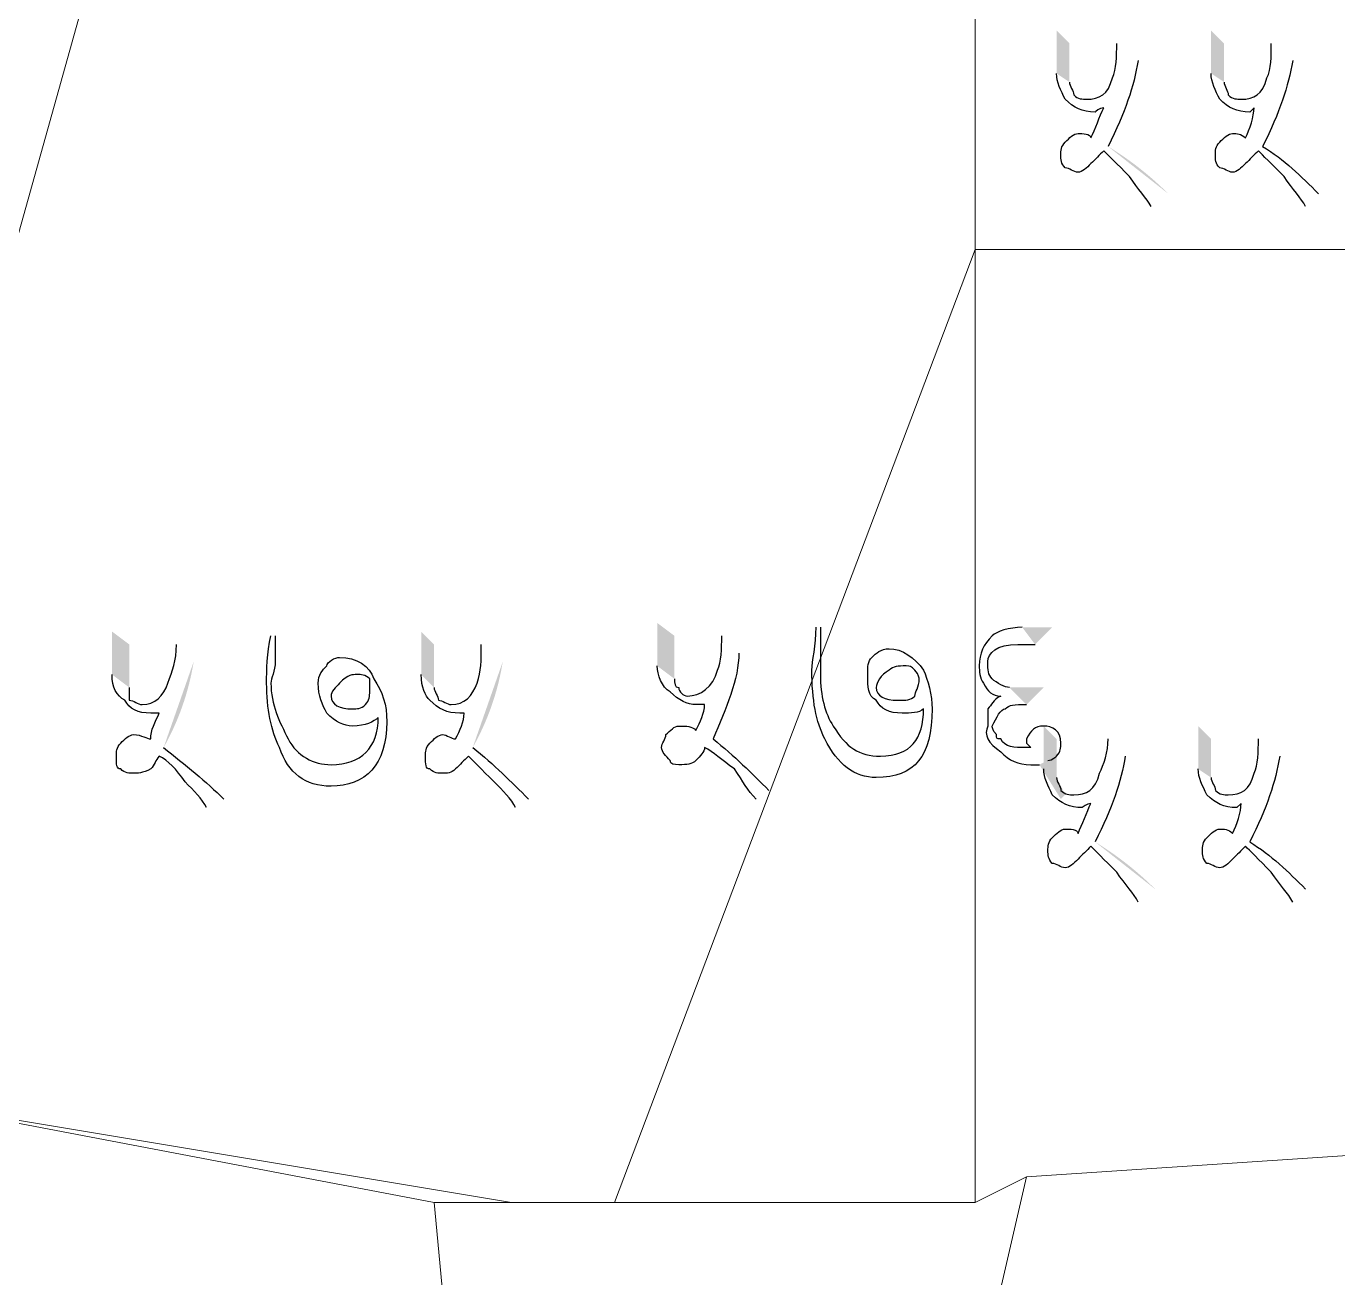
# Model space of a CAD drawing. Header units: metres. Extents: x 345912 to 349030, y 3061206 to 3061792.
# Drawn here: x 346939.64 to 346955.16, y 3061410.15 to 3061424.95 of the extents above; entities that cross this region are included whole.
import ezdxf

# ---------------------------------------------------------------- set-up
doc = ezdxf.new("R2010")
doc.units = ezdxf.units.M
doc.header["$MEASUREMENT"] = 0
doc.layers.add('PDF4_Geometry', color=7, linetype='Continuous')
doc.layers.add('PDF4_Solid Fills', color=7, linetype='Continuous')

msp = doc.modelspace()

# ---------------------------------------------------------------- hatches: boundary and pattern name
at = {"layer": 'PDF4_Solid Fills', "transparency": 33554559}
h = msp.add_hatch(color=256, dxfattribs=at)
h.paths.add_polyline_path([(346952.54669, 3061424.75004), (346952.80069, 3061424.54684)], flags=0)
h.paths.add_polyline_path([(346953.15629, 3061422.97204, 0.05915123), (346952.44509, 3061423.53084)], flags=0)
h.paths.add_polyline_path([(346953.15629, 3061422.97204), (346952.95309, 3061422.81964)], flags=0)
h.paths.add_polyline_path([(346951.83549, 3061424.39444), (346951.83549, 3061424.90244), (346951.98789, 3061424.75004), (346951.98789, 3061424.29284)], flags=0)
h.paths.add_polyline_path([(346954.37549, 3061424.75004), (346954.62949, 3061424.54684)], flags=0)
h.paths.add_polyline_path([(346954.93429, 3061422.97204), (346954.78189, 3061422.81964)], flags=0)
h.paths.add_polyline_path([(346953.66429, 3061424.39444), (346953.66429, 3061424.90244), (346953.81669, 3061424.75004), (346953.81669, 3061424.29284)], flags=0)
h.paths.add_polyline_path([(346956.25509, 3061424.64844), (346956.45829, 3061424.85164), (346956.10269, 3061424.85164)], flags=0)
h.paths.add_polyline_path([(346956.30589, 3061423.27684), (346956.55989, 3061422.81964), (346956.61069, 3061422.87044), (346956.40749, 3061423.27684)], flags=0)
h.paths.add_polyline_path([(346956.20429, 3061423.93724), (346956.40749, 3061424.19124), (346955.95029, 3061424.19124)], flags=0)
h = msp.add_hatch(color=256, dxfattribs=at)
h.paths.add_polyline_path([(346941.42147, 3061417.63803), (346941.62467, 3061417.43483)], flags=0)
h.paths.add_polyline_path([(346941.26907, 3061416.41883, 0.08894398), (346941.62467, 3061417.43483)], flags=0)
h.paths.add_polyline_path([(346941.98027, 3061415.80923), (346941.77707, 3061415.70763)], flags=0)
h.paths.add_polyline_path([(346940.65947, 3061417.28243), (346940.65947, 3061417.79043), (346940.86267, 3061417.63803), (346940.86267, 3061417.13003)], flags=0)
h.paths.add_polyline_path([(346942.53907, 3061417.73963), (346942.58987, 3061417.73963)], flags=0)
h.paths.add_polyline_path([(346943.80907, 3061416.77443), (346943.80907, 3061416.77443)], flags=0)
h.paths.add_polyline_path([(346945.02827, 3061417.63803), (346945.28227, 3061417.43483)], flags=0)
h.paths.add_polyline_path([(346944.92667, 3061416.41883, 0.08894398), (346945.28227, 3061417.43483)], flags=0)
h.paths.add_polyline_path([(346945.58707, 3061415.80923), (346945.43467, 3061415.70763)], flags=0)
h.paths.add_polyline_path([(346944.31707, 3061417.28243), (346944.31707, 3061417.79043), (346944.46947, 3061417.63803), (346944.46947, 3061417.13003)], flags=0)
h = msp.add_hatch(color=256, dxfattribs=at)
h.paths.add_polyline_path([(346947.87308, 3061417.73963), (346948.07628, 3061417.53643)], flags=0)
h.paths.add_polyline_path([(346948.43188, 3061415.91083), (346948.27948, 3061415.80923)], flags=0)
h.paths.add_polyline_path([(346947.11108, 3061417.38403), (346947.11108, 3061417.89203), (346947.31428, 3061417.73963), (346947.31428, 3061417.23163)], flags=0)
h.paths.add_polyline_path([(346948.99068, 3061417.84123), (346949.04148, 3061417.84123)], flags=0)
h.paths.add_polyline_path([(346950.26068, 3061416.87603), (346950.26068, 3061416.87603)], flags=0)
h.paths.add_polyline_path([(346951.58148, 3061417.63803), (346951.78468, 3061417.84123), (346951.42908, 3061417.84123)], flags=0)
h.paths.add_polyline_path([(346951.63228, 3061416.21563), (346951.88628, 3061415.80923), (346951.93708, 3061415.86003), (346951.73388, 3061416.26643)], flags=0)
h.paths.add_polyline_path([(346951.47988, 3061416.92683), (346951.68308, 3061417.13003), (346951.27668, 3061417.13003)], flags=0)
h = msp.add_hatch(color=256, dxfattribs=at)
h.paths.add_polyline_path([(346952.44508, 3061416.52042), (346952.64828, 3061416.31722)], flags=0)
h.paths.add_polyline_path([(346953.00388, 3061414.74242, 0.05915123), (346952.29268, 3061415.30122)], flags=0)
h.paths.add_polyline_path([(346953.00388, 3061414.74242), (346952.80068, 3061414.59002)], flags=0)
h.paths.add_polyline_path([(346951.68308, 3061416.16482), (346951.68308, 3061416.67282), (346951.83548, 3061416.52042), (346951.83548, 3061416.06322)], flags=0)
h.paths.add_polyline_path([(346954.22308, 3061416.52042), (346954.47708, 3061416.31722)], flags=0)
h.paths.add_polyline_path([(346954.78188, 3061414.74242), (346954.62948, 3061414.59002)], flags=0)
h.paths.add_polyline_path([(346953.51188, 3061416.16482), (346953.51188, 3061416.67282), (346953.66428, 3061416.52042), (346953.66428, 3061416.06322)], flags=0)
h.paths.add_polyline_path([(346955.34068, 3061416.62202), (346955.44228, 3061416.62202)], flags=0)
h.paths.add_polyline_path([(346956.66148, 3061415.65682), (346956.66148, 3061415.65682)], flags=0)

# ---------------------------------------------------------------- linework, layer by layer
at = {"layer": 'PDF4_Geometry', "lineweight": 9}
for points in [[(346941.11669, 3061428.10284), (346938.98308, 3061420.48284), (346936.84948, 3061412.55803), (346935.93508, 3061412.86284), (346934.41107, 3061413.47243), (346934.10628, 3061418.95884), (346934.41107, 3061425.96923), (346935.32547, 3061427.18844), (346937.15427, 3061429.93164)], [(346941.11669, 3061428.10284), (346938.98308, 3061420.48284), (346936.84948, 3061412.55803), (346935.93508, 3061412.86284), (346934.41107, 3061413.47243), (346934.10628, 3061418.95884), (346934.41107, 3061425.96923), (346935.32547, 3061427.18844), (346937.15427, 3061429.93164)], [(346947.51748, 3061425.35963), (346947.82228, 3061425.35963), (346948.43188, 3061425.35963), (346950.87028, 3061425.35963), (346950.87028, 3061422.31164), (346946.60308, 3061411.03403), (346945.38387, 3061411.03403), (346938.06867, 3061412.25322), (346936.84948, 3061412.55803), (346938.98308, 3061420.48284), (346941.11669, 3061428.10284), (346941.72628, 3061427.79803)], [(346947.51748, 3061425.35963), (346947.82228, 3061425.35963), (346948.43188, 3061425.35963), (346950.87028, 3061425.35963), (346950.87028, 3061422.31164), (346946.60308, 3061411.03403), (346945.38387, 3061411.03403), (346938.06867, 3061412.25322), (346936.84948, 3061412.55803), (346938.98308, 3061420.48284), (346941.11669, 3061428.10284), (346941.72628, 3061427.79803)], [(346958.18547, 3061425.05483), (346957.88068, 3061422.31164), (346950.87028, 3061422.31164), (346950.87028, 3061425.35963)], [(346958.18547, 3061425.05483), (346957.88068, 3061422.31164), (346950.87028, 3061422.31164), (346950.87028, 3061425.35963)], [(346950.87028, 3061411.03403), (346946.60308, 3061411.03403), (346950.87028, 3061422.31164)], [(346950.87028, 3061411.03403), (346946.60308, 3061411.03403), (346950.87028, 3061422.31164)], [(346957.88068, 3061419.56844), (346957.57587, 3061411.33884), (346956.05188, 3061411.64363), (346951.47987, 3061411.33884), (346950.87028, 3061411.03403), (346950.87028, 3061422.31164), (346957.88068, 3061422.31164)], [(346957.88068, 3061419.56844), (346957.57587, 3061411.33884), (346956.05188, 3061411.64363), (346951.47987, 3061411.33884), (346950.87028, 3061411.03403), (346950.87028, 3061422.31164), (346957.88068, 3061422.31164)], [(346935.93508, 3061412.86284), (346936.84948, 3061412.55803), (346938.06867, 3061412.25322), (346944.46948, 3061411.03403), (346945.38387, 3061401.28042), (346942.03107, 3061400.97564), (346936.84948, 3061400.36602), (346935.63028, 3061413.16763)], [(346935.93508, 3061412.86284), (346936.84948, 3061412.55803), (346938.06867, 3061412.25322), (346944.46948, 3061411.03403), (346945.38387, 3061401.28042), (346942.03107, 3061400.97564), (346936.84948, 3061400.36602), (346935.63028, 3061413.16763)], [(346956.05188, 3061398.84203), (346946.60308, 3061400.67083), (346948.73669, 3061406.46203), (346950.56547, 3061407.37643), (346951.47987, 3061411.33884), (346956.05188, 3061411.64363), (346956.35669, 3061411.33884)], [(346956.05188, 3061398.84203), (346946.60308, 3061400.67083), (346948.73669, 3061406.46203), (346950.56547, 3061407.37643), (346951.47987, 3061411.33884), (346956.05188, 3061411.64363), (346956.35669, 3061411.33884)], [(346944.46948, 3061411.03403), (346945.38387, 3061411.03403), (346946.60308, 3061411.03403), (346950.87028, 3061411.03403), (346951.47987, 3061411.33884), (346950.56547, 3061407.37643), (346948.73669, 3061406.46203), (346946.60308, 3061400.67083), (346945.38387, 3061401.28042)], [(346944.46948, 3061411.03403), (346945.38387, 3061411.03403), (346946.60308, 3061411.03403), (346950.87028, 3061411.03403), (346951.47987, 3061411.33884), (346950.56547, 3061407.37643), (346948.73669, 3061406.46203), (346946.60308, 3061400.67083), (346945.38387, 3061401.28042)]]:
    msp.add_lwpolyline(points, close=True, dxfattribs=at)
at = {"layer": 'PDF4_Geometry', "lineweight": 25}
for points in [[(346952.49589, 3061424.34364), (346952.54669, 3061424.44524), (346952.54669, 3061424.59764), (346952.54669, 3061424.75004)], [(346954.32469, 3061424.34364), (346954.37549, 3061424.44524), (346954.37549, 3061424.59764), (346954.37549, 3061424.75004)], [(346952.80069, 3061424.54684), (346952.74989, 3061424.24204), (346952.64829, 3061423.93724), (346952.44509, 3061423.53084)], [(346954.62949, 3061424.54684), (346954.57869, 3061424.24204), (346954.47709, 3061423.93724), (346954.27389, 3061423.53084)], [(346951.93709, 3061424.08964), (346951.88629, 3061424.19124), (346951.83549, 3061424.29284), (346951.83549, 3061424.39444)], [(346951.98789, 3061424.29284), (346951.98789, 3061424.24204), (346952.03869, 3061424.19124), (346952.03869, 3061424.14044)], [(346952.19109, 3061424.08964), (346952.34349, 3061424.08964), (346952.44509, 3061424.14044), (346952.49589, 3061424.34364)], [(346953.76589, 3061424.08964), (346953.71509, 3061424.19124), (346953.66429, 3061424.29284), (346953.66429, 3061424.39444)], [(346953.81669, 3061424.29284), (346953.81669, 3061424.24204), (346953.86749, 3061424.19124), (346953.86749, 3061424.14044)], [(346954.01989, 3061424.08964), (346954.17229, 3061424.08964), (346954.27389, 3061424.14044), (346954.32469, 3061424.34364)], [(346952.03869, 3061424.14044), (346952.08949, 3061424.08964), (346952.14029, 3061424.08964), (346952.19109, 3061424.08964)], [(346953.86749, 3061424.14044), (346953.91829, 3061424.08964), (346953.96909, 3061424.08964), (346954.01989, 3061424.08964)], [(346952.29269, 3061423.93724), (346952.14029, 3061423.93724), (346952.03869, 3061423.98804), (346951.93709, 3061424.08964)], [(346952.24189, 3061423.63244), (346952.29269, 3061423.73404), (346952.34349, 3061423.88644), (346952.39429, 3061423.98804)], [(346952.39429, 3061423.98804), (346952.34349, 3061423.98804), (346952.29269, 3061423.93724), (346952.29269, 3061423.93724)], [(346954.12149, 3061423.93724), (346953.96909, 3061423.93724), (346953.86749, 3061423.98804), (346953.76589, 3061424.08964)], [(346954.07069, 3061423.63244), (346954.12149, 3061423.73404), (346954.17229, 3061423.88644), (346954.17229, 3061423.98804)], [(346954.17229, 3061423.98804), (346954.17229, 3061423.98804), (346954.12149, 3061423.93724), (346954.12149, 3061423.93724)], [(346951.93709, 3061423.58164), (346951.98789, 3061423.63244), (346952.03869, 3061423.68324), (346952.08949, 3061423.68324)], [(346952.08949, 3061423.68324), (346952.14029, 3061423.68324), (346952.24189, 3061423.68324), (346952.24189, 3061423.63244)], [(346953.76589, 3061423.58164), (346953.81669, 3061423.63244), (346953.86749, 3061423.68324), (346953.91829, 3061423.68324)], [(346953.91829, 3061423.68324), (346953.96909, 3061423.68324), (346954.01989, 3061423.68324), (346954.07069, 3061423.63244)], [(346951.88629, 3061423.42924), (346951.88629, 3061423.48004), (346951.88629, 3061423.53084), (346951.93709, 3061423.58164)], [(346953.71509, 3061423.42924), (346953.71509, 3061423.48004), (346953.71509, 3061423.53084), (346953.76589, 3061423.58164)], [(346954.27389, 3061423.53084), (346954.52789, 3061423.37844), (346954.73109, 3061423.17524), (346954.93429, 3061422.97204)], [(346951.93709, 3061423.27684), (346951.88629, 3061423.32764), (346951.88629, 3061423.37844), (346951.88629, 3061423.42924)], [(346952.39429, 3061423.48004), (346952.34349, 3061423.42924), (346952.29269, 3061423.37844), (346952.24189, 3061423.32764)], [(346952.69909, 3061423.17524), (346952.54669, 3061423.32764), (346952.44509, 3061423.42924), (346952.39429, 3061423.48004)], [(346953.76589, 3061423.27684), (346953.71509, 3061423.32764), (346953.71509, 3061423.37844), (346953.71509, 3061423.42924)], [(346954.22309, 3061423.48004), (346954.17229, 3061423.42924), (346954.12149, 3061423.37844), (346954.07069, 3061423.32764)], [(346954.52789, 3061423.17524), (346954.37549, 3061423.32764), (346954.27389, 3061423.42924), (346954.22309, 3061423.48004)], [(346952.08949, 3061423.22604), (346952.03869, 3061423.22604), (346951.98789, 3061423.27684), (346951.93709, 3061423.27684)], [(346952.24189, 3061423.32764), (346952.19109, 3061423.27684), (346952.14029, 3061423.22604), (346952.08949, 3061423.22604)], [(346953.91829, 3061423.22604), (346953.86749, 3061423.22604), (346953.81669, 3061423.27684), (346953.76589, 3061423.27684)], [(346954.07069, 3061423.32764), (346954.01989, 3061423.27684), (346953.96909, 3061423.22604), (346953.91829, 3061423.22604)], [(346952.95309, 3061422.81964), (346952.90229, 3061422.92124), (346952.80069, 3061423.02284), (346952.69909, 3061423.17524)], [(346954.78189, 3061422.81964), (346954.73109, 3061422.92124), (346954.62949, 3061423.02284), (346954.52789, 3061423.17524)], [(346948.93988, 3061417.33323), (346948.93988, 3061417.43483), (346948.99068, 3061417.63803), (346948.99068, 3061417.84123)], [(346949.04148, 3061417.84123), (346949.04148, 3061417.79043), (346949.04148, 3061417.68883), (346949.04148, 3061417.58723)], [(346951.42908, 3061417.84123), (346951.27668, 3061417.84123), (346951.12428, 3061417.79043), (346951.07348, 3061417.73963)], [(346941.31987, 3061417.18083), (346941.37067, 3061417.33323), (346941.42147, 3061417.43483), (346941.42147, 3061417.63803)], [(346942.48827, 3061417.18083), (346942.48827, 3061417.33323), (346942.48827, 3061417.53643), (346942.53907, 3061417.73963)], [(346942.58987, 3061417.73963), (346942.58987, 3061417.68883), (346942.58987, 3061417.58723), (346942.58987, 3061417.43483)], [(346944.97747, 3061417.18083), (346945.02827, 3061417.33323), (346945.02827, 3061417.43483), (346945.02827, 3061417.63803)], [(346947.82228, 3061417.33323), (346947.87308, 3061417.43483), (346947.87308, 3061417.58723), (346947.87308, 3061417.73963)], [(346951.07348, 3061417.73963), (346950.97188, 3061417.63803), (346950.92108, 3061417.53643), (346950.92108, 3061417.38403)], [(346951.02268, 3061417.43483), (346951.02268, 3061417.53643), (346951.12428, 3061417.63803), (346951.37828, 3061417.63803)], [(346951.37828, 3061417.63803), (346951.37828, 3061417.63803), (346951.42908, 3061417.63803), (346951.47988, 3061417.63803)], [(346951.47988, 3061417.63803), (346951.53068, 3061417.63803), (346951.58148, 3061417.63803), (346951.58148, 3061417.63803)], [(346943.19947, 3061417.38403), (346943.19947, 3061417.43483), (346943.30107, 3061417.48563), (346943.35187, 3061417.48563)], [(346943.35187, 3061417.48563), (346943.55507, 3061417.48563), (346943.70747, 3061417.38403), (346943.75827, 3061417.23163)], [(346948.07628, 3061417.53643), (346948.07628, 3061417.23163), (346947.92388, 3061416.87603), (346947.77148, 3061416.52043)], [(346949.04148, 3061417.58723), (346949.04148, 3061417.43483), (346949.04148, 3061417.33323), (346949.04148, 3061417.28243)], [(346949.60028, 3061417.28243), (346949.60028, 3061417.38403), (346949.60028, 3061417.43483), (346949.65108, 3061417.48563)], [(346949.65108, 3061417.48563), (346949.70188, 3061417.53643), (346949.75268, 3061417.58723), (346949.85428, 3061417.58723)], [(346949.85428, 3061417.58723), (346950.00668, 3061417.58723), (346950.15908, 3061417.48563), (346950.26068, 3061417.33323)], [(346942.58987, 3061417.43483), (346942.58987, 3061417.33323), (346942.53907, 3061417.23163), (346942.53907, 3061417.18083)], [(346943.09787, 3061417.18083), (346943.09787, 3061417.28243), (346943.14867, 3061417.33323), (346943.19947, 3061417.38403)], [(346947.26348, 3061417.07923), (346947.16188, 3061417.13003), (346947.11108, 3061417.28243), (346947.11108, 3061417.38403)], [(346947.46668, 3061417.02843), (346947.61908, 3061417.02843), (346947.77148, 3061417.13003), (346947.82228, 3061417.33323)], [(346949.09228, 3061416.52043), (346948.99068, 3061416.72363), (346948.93988, 3061416.97763), (346948.93988, 3061417.33323)], [(346949.85428, 3061417.33323), (346949.75268, 3061417.28243), (346949.70188, 3061417.18083), (346949.70188, 3061417.13003)], [(346950.05748, 3061417.38403), (346949.95588, 3061417.38403), (346949.90508, 3061417.38403), (346949.85428, 3061417.33323)], [(346950.15908, 3061417.33323), (346950.10828, 3061417.38403), (346950.10828, 3061417.38403), (346950.05748, 3061417.38403)], [(346950.20988, 3061417.23163), (346950.20988, 3061417.23163), (346950.20988, 3061417.28243), (346950.15908, 3061417.33323)], [(346950.26068, 3061417.33323), (346950.31148, 3061417.23163), (346950.36228, 3061417.02843), (346950.36228, 3061416.87603)], [(346950.92108, 3061417.38403), (346950.92108, 3061417.33323), (346950.92108, 3061417.23163), (346950.97188, 3061417.18083)], [(346951.07348, 3061417.23163), (346951.02268, 3061417.28243), (346951.02268, 3061417.33323), (346951.02268, 3061417.43483)], [(346940.81187, 3061416.97763), (346940.71027, 3061417.02843), (346940.65947, 3061417.13003), (346940.65947, 3061417.28243)], [(346941.01507, 3061416.92683), (346941.16747, 3061416.92683), (346941.26907, 3061417.02843), (346941.31987, 3061417.18083)], [(346942.64067, 3061416.41883), (346942.53907, 3061416.62203), (346942.48827, 3061416.87603), (346942.48827, 3061417.18083)], [(346942.53907, 3061417.18083), (346942.53907, 3061416.92683), (346942.64067, 3061416.72363), (346942.74227, 3061416.52043)], [(346943.19947, 3061416.82523), (346943.14867, 3061416.92683), (346943.09787, 3061417.02843), (346943.09787, 3061417.18083)], [(346943.35187, 3061417.18083), (346943.30107, 3061417.13003), (346943.25027, 3061417.07923), (346943.25027, 3061417.02843)], [(346943.55507, 3061417.28243), (346943.50427, 3061417.28243), (346943.45347, 3061417.28243), (346943.35187, 3061417.18083)], [(346943.70747, 3061417.23163), (346943.65667, 3061417.28243), (346943.60587, 3061417.28243), (346943.55507, 3061417.28243)], [(346943.70747, 3061417.07923), (346943.70747, 3061417.13003), (346943.70747, 3061417.18083), (346943.70747, 3061417.23163)], [(346943.75827, 3061417.23163), (346943.85987, 3061417.07923), (346943.91067, 3061416.92683), (346943.91067, 3061416.72363)], [(346944.41867, 3061416.97763), (346944.36787, 3061417.02843), (346944.31707, 3061417.13003), (346944.31707, 3061417.28243)], [(346944.67267, 3061416.92683), (346944.82507, 3061416.92683), (346944.92667, 3061417.02843), (346944.97747, 3061417.18083)], [(346947.31428, 3061417.23163), (346947.31428, 3061417.18083), (346947.31428, 3061417.13003), (346947.36508, 3061417.13003)], [(346949.04148, 3061417.28243), (346949.04148, 3061417.02843), (346949.09228, 3061416.82523), (346949.19388, 3061416.67283)], [(346949.70188, 3061416.97763), (346949.60028, 3061417.02843), (346949.60028, 3061417.13003), (346949.60028, 3061417.28243)], [(346950.15908, 3061417.02843), (346950.15908, 3061417.07923), (346950.20988, 3061417.13003), (346950.20988, 3061417.23163)], [(346950.97188, 3061417.18083), (346951.02268, 3061417.07923), (346951.07348, 3061417.02843), (346951.17508, 3061417.02843)], [(346951.27668, 3061417.13003), (346951.22588, 3061417.13003), (346951.12428, 3061417.18083), (346951.07348, 3061417.23163)], [(346941.11667, 3061416.82523), (346940.96427, 3061416.82523), (346940.86267, 3061416.87603), (346940.81187, 3061416.97763)], [(346940.86267, 3061417.13003), (346940.86267, 3061417.07923), (346940.86267, 3061417.02843), (346940.86267, 3061416.97763)], [(346940.86267, 3061416.97763), (346940.91347, 3061416.97763), (346940.96427, 3061416.92683), (346941.01507, 3061416.92683)], [(346943.25027, 3061417.02843), (346943.25027, 3061416.92683), (346943.35187, 3061416.87603), (346943.50427, 3061416.87603)], [(346943.65667, 3061416.92683), (346943.70747, 3061416.97763), (346943.70747, 3061417.02843), (346943.70747, 3061417.07923)], [(346944.77427, 3061416.82523), (346944.62187, 3061416.82523), (346944.52027, 3061416.87603), (346944.41867, 3061416.97763)], [(346944.46947, 3061417.13003), (346944.46947, 3061417.07923), (346944.52027, 3061417.02843), (346944.52027, 3061416.97763)], [(346944.52027, 3061416.97763), (346944.57107, 3061416.97763), (346944.62187, 3061416.92683), (346944.67267, 3061416.92683)], [(346947.56828, 3061416.92683), (346947.46668, 3061416.92683), (346947.36508, 3061416.97763), (346947.26348, 3061417.07923)], [(346947.36508, 3061417.13003), (346947.36508, 3061417.07923), (346947.41588, 3061417.02843), (346947.46668, 3061417.02843)], [(346949.70188, 3061417.13003), (346949.70188, 3061417.02843), (346949.80348, 3061416.97763), (346949.95588, 3061416.97763)], [(346950.00668, 3061416.82523), (346949.85428, 3061416.82523), (346949.75268, 3061416.87603), (346949.70188, 3061416.97763)], [(346949.95588, 3061416.97763), (346950.05748, 3061416.97763), (346950.10828, 3061416.97763), (346950.15908, 3061417.02843)], [(346951.17508, 3061417.02843), (346951.07348, 3061416.97763), (346951.07348, 3061416.92683), (346951.02268, 3061416.87603)], [(346941.11667, 3061416.52043), (346941.11667, 3061416.62203), (346941.16747, 3061416.72363), (346941.21827, 3061416.82523)], [(346941.21827, 3061416.82523), (346941.16747, 3061416.82523), (346941.16747, 3061416.82523), (346941.11667, 3061416.82523)], [(346943.50427, 3061416.67283), (346943.40267, 3061416.67283), (346943.30107, 3061416.72363), (346943.19947, 3061416.82523)], [(346943.50427, 3061416.87603), (346943.55507, 3061416.87603), (346943.60587, 3061416.87603), (346943.65667, 3061416.92683)], [(346944.72347, 3061416.52043), (346944.77427, 3061416.62203), (346944.82507, 3061416.72363), (346944.82507, 3061416.82523)], [(346944.82507, 3061416.82523), (346944.82507, 3061416.82523), (346944.77427, 3061416.82523), (346944.77427, 3061416.82523)], [(346947.56828, 3061416.62203), (346947.61908, 3061416.72363), (346947.66988, 3061416.82523), (346947.66988, 3061416.92683)], [(346947.66988, 3061416.92683), (346947.66988, 3061416.92683), (346947.61908, 3061416.92683), (346947.56828, 3061416.92683)], [(346950.36228, 3061416.87603), (346950.36228, 3061416.31723), (346950.15908, 3061416.06323), (346949.70188, 3061416.06323)], [(346949.75268, 3061416.31723), (346950.10828, 3061416.31723), (346950.26068, 3061416.52043), (346950.26068, 3061416.87603)], [(346950.26068, 3061416.87603), (346950.20988, 3061416.82523), (346950.10828, 3061416.82523), (346950.00668, 3061416.82523)], [(346951.02268, 3061416.87603), (346951.02268, 3061416.82523), (346951.02268, 3061416.77443), (346951.02268, 3061416.67283)], [(346951.07348, 3061416.67283), (346951.12428, 3061416.77443), (346951.17508, 3061416.87603), (346951.22588, 3061416.87603)], [(346951.22588, 3061416.87603), (346951.27668, 3061416.92683), (346951.32748, 3061416.92683), (346951.47988, 3061416.92683)], [(346943.25027, 3061416.21563), (346943.60587, 3061416.21563), (346943.80907, 3061416.41883), (346943.80907, 3061416.77443)], [(346943.91067, 3061416.72363), (346943.91067, 3061416.21563), (346943.65667, 3061415.96163), (346943.25027, 3061415.96163)], [(346943.80907, 3061416.77443), (346943.75827, 3061416.72363), (346943.65667, 3061416.67283), (346943.50427, 3061416.67283)], [(346947.21268, 3061416.57123), (346947.26348, 3061416.62203), (346947.31428, 3061416.67283), (346947.36508, 3061416.67283)], [(346947.36508, 3061416.67283), (346947.46668, 3061416.67283), (346947.51748, 3061416.67283), (346947.56828, 3061416.62203)], [(346949.19388, 3061416.67283), (346949.34628, 3061416.41883), (346949.49868, 3061416.31723), (346949.75268, 3061416.31723)], [(346951.02268, 3061416.67283), (346950.97188, 3061416.57123), (346951.02268, 3061416.46963), (346951.17508, 3061416.36803)], [(346951.12428, 3061416.57123), (346951.07348, 3061416.62203), (346951.07348, 3061416.67283), (346951.07348, 3061416.67283)], [(346951.68308, 3061416.67283), (346951.58148, 3061416.67283), (346951.53068, 3061416.62203), (346951.47988, 3061416.52043)], [(346951.88628, 3061416.46963), (346951.88628, 3061416.62203), (346951.78468, 3061416.67283), (346951.68308, 3061416.67283)], [(346940.76107, 3061416.46963), (346940.81187, 3061416.52043), (346940.86267, 3061416.57123), (346940.91347, 3061416.57123)], [(346940.91347, 3061416.57123), (346941.01507, 3061416.57123), (346941.06587, 3061416.52043), (346941.11667, 3061416.52043)], [(346942.74227, 3061416.52043), (346942.84387, 3061416.31723), (346943.04707, 3061416.21563), (346943.25027, 3061416.21563)], [(346944.41867, 3061416.46963), (346944.46947, 3061416.52043), (346944.52027, 3061416.57123), (346944.57107, 3061416.57123)], [(346944.57107, 3061416.57123), (346944.62187, 3061416.57123), (346944.67267, 3061416.52043), (346944.72347, 3061416.52043)], [(346947.16188, 3061416.41883), (346947.16188, 3061416.46963), (346947.21268, 3061416.52043), (346947.21268, 3061416.57123)], [(346947.77148, 3061416.52043), (346948.02548, 3061416.31723), (346948.22868, 3061416.11403), (346948.43188, 3061415.91083)], [(346949.70188, 3061416.06323), (346949.44788, 3061416.06323), (346949.24468, 3061416.21563), (346949.09228, 3061416.52043)], [(346951.17508, 3061416.52043), (346951.12428, 3061416.52043), (346951.12428, 3061416.52043), (346951.12428, 3061416.57123)], [(346951.47988, 3061416.41883), (346951.32748, 3061416.41883), (346951.22588, 3061416.41883), (346951.17508, 3061416.52043)], [(346951.47988, 3061416.52043), (346951.47988, 3061416.52043), (346951.47988, 3061416.52043), (346951.47988, 3061416.46963)], [(346952.34348, 3061416.11402), (346952.39428, 3061416.21562), (346952.44508, 3061416.36802), (346952.44508, 3061416.52042)], [(346954.17228, 3061416.11402), (346954.22308, 3061416.21562), (346954.22308, 3061416.36802), (346954.22308, 3061416.52042)], [(346940.71027, 3061416.31723), (346940.71027, 3061416.36803), (346940.71027, 3061416.41883), (346940.76107, 3061416.46963)], [(346941.26907, 3061416.41883), (346941.52307, 3061416.21563), (346941.77707, 3061416.01243), (346941.98027, 3061415.80923)], [(346943.25027, 3061415.96163), (346942.94547, 3061415.96163), (346942.74227, 3061416.11403), (346942.64067, 3061416.41883)], [(346944.36787, 3061416.31723), (346944.36787, 3061416.36803), (346944.36787, 3061416.41883), (346944.41867, 3061416.46963)], [(346944.92667, 3061416.41883), (346945.18067, 3061416.21563), (346945.38387, 3061416.01243), (346945.58707, 3061415.80923)], [(346947.26348, 3061416.26643), (346947.21268, 3061416.31723), (346947.16188, 3061416.36803), (346947.16188, 3061416.41883)], [(346947.66988, 3061416.41883), (346947.66988, 3061416.36803), (346947.61908, 3061416.31723), (346947.56828, 3061416.26643)], [(346948.02548, 3061416.16483), (346947.87308, 3061416.26643), (346947.77148, 3061416.36803), (346947.66988, 3061416.41883)], [(346951.17508, 3061416.36803), (346951.27668, 3061416.26643), (346951.37828, 3061416.21563), (346951.53068, 3061416.21563)], [(346951.47988, 3061416.46963), (346951.53068, 3061416.41883), (346951.53068, 3061416.41883), (346951.53068, 3061416.41883)], [(346951.53068, 3061416.41883), (346951.53068, 3061416.41883), (346951.47988, 3061416.41883), (346951.47988, 3061416.41883)], [(346951.83548, 3061416.31723), (346951.88628, 3061416.36803), (346951.88628, 3061416.41883), (346951.88628, 3061416.46963)], [(346940.76107, 3061416.16483), (346940.71027, 3061416.16483), (346940.71027, 3061416.21563), (346940.71027, 3061416.31723)], [(346941.21827, 3061416.31723), (346941.16747, 3061416.26643), (346941.16747, 3061416.21563), (346941.11667, 3061416.16483)], [(346941.52307, 3061416.01243), (346941.42147, 3061416.16483), (346941.31987, 3061416.26643), (346941.21827, 3061416.31723)], [(346944.41867, 3061416.16483), (346944.36787, 3061416.16483), (346944.36787, 3061416.21563), (346944.36787, 3061416.31723)], [(346944.87587, 3061416.31723), (346944.82507, 3061416.26643), (346944.77427, 3061416.21563), (346944.72347, 3061416.16483)], [(346945.18067, 3061416.01243), (346945.02827, 3061416.16483), (346944.92667, 3061416.26643), (346944.87587, 3061416.31723)], [(346947.36508, 3061416.21563), (346947.31428, 3061416.21563), (346947.26348, 3061416.21563), (346947.26348, 3061416.26643)], [(346947.56828, 3061416.26643), (346947.51748, 3061416.21563), (346947.46668, 3061416.21563), (346947.36508, 3061416.21563)], [(346951.53068, 3061416.21563), (346951.58148, 3061416.21563), (346951.58148, 3061416.21563), (346951.63228, 3061416.21563)], [(346951.73388, 3061416.26643), (346951.78468, 3061416.26643), (346951.83548, 3061416.31723), (346951.83548, 3061416.31723)], [(346952.64828, 3061416.31722), (346952.59748, 3061416.01242), (346952.49588, 3061415.70762), (346952.29268, 3061415.30122)], [(346954.47708, 3061416.31722), (346954.42628, 3061416.01242), (346954.32468, 3061415.70762), (346954.12148, 3061415.30122)], [(346940.91347, 3061416.11403), (346940.86267, 3061416.11403), (346940.81187, 3061416.11403), (346940.76107, 3061416.16483)], [(346941.11667, 3061416.16483), (346941.01507, 3061416.11403), (346940.96427, 3061416.11403), (346940.91347, 3061416.11403)], [(346944.57107, 3061416.11403), (346944.52027, 3061416.11403), (346944.46947, 3061416.11403), (346944.41867, 3061416.16483)], [(346944.72347, 3061416.16483), (346944.67267, 3061416.11403), (346944.62187, 3061416.11403), (346944.57107, 3061416.11403)], [(346948.27948, 3061415.80923), (346948.17788, 3061415.91083), (346948.12708, 3061416.01243), (346948.02548, 3061416.16483)], [(346951.78468, 3061415.86002), (346951.73388, 3061415.96162), (346951.68308, 3061416.06322), (346951.68308, 3061416.16482)], [(346951.83548, 3061416.06322), (346951.83548, 3061416.01242), (346951.88628, 3061415.96162), (346951.88628, 3061415.91082)], [(346952.03868, 3061415.86002), (346952.19108, 3061415.86002), (346952.29268, 3061415.91082), (346952.34348, 3061416.11402)], [(346953.61348, 3061415.86002), (346953.56268, 3061415.96162), (346953.51188, 3061416.06322), (346953.51188, 3061416.16482)], [(346953.66428, 3061416.06322), (346953.66428, 3061416.01242), (346953.71508, 3061415.96162), (346953.71508, 3061415.91082)], [(346953.86748, 3061415.86002), (346954.01988, 3061415.86002), (346954.12148, 3061415.91082), (346954.17228, 3061416.11402)], [(346941.77707, 3061415.70763), (346941.72627, 3061415.80923), (346941.62467, 3061415.91083), (346941.52307, 3061416.01243)], [(346945.43467, 3061415.70763), (346945.38387, 3061415.80923), (346945.28227, 3061415.91083), (346945.18067, 3061416.01243)], [(346951.88628, 3061415.91082), (346951.93708, 3061415.86002), (346951.98788, 3061415.86002), (346952.03868, 3061415.86002)], [(346953.71508, 3061415.91082), (346953.76588, 3061415.86002), (346953.81668, 3061415.86002), (346953.86748, 3061415.86002)], [(346952.14028, 3061415.70762), (346951.98788, 3061415.70762), (346951.88628, 3061415.75842), (346951.78468, 3061415.86002)], [(346952.08948, 3061415.40282), (346952.14028, 3061415.50442), (346952.19108, 3061415.65682), (346952.24188, 3061415.75842)], [(346952.24188, 3061415.75842), (346952.19108, 3061415.75842), (346952.14028, 3061415.70762), (346952.14028, 3061415.70762)], [(346953.96908, 3061415.70762), (346953.81668, 3061415.70762), (346953.71508, 3061415.75842), (346953.61348, 3061415.86002)], [(346953.91828, 3061415.40282), (346953.96908, 3061415.50442), (346954.01988, 3061415.65682), (346954.01988, 3061415.75842)], [(346954.01988, 3061415.75842), (346954.01988, 3061415.75842), (346953.96908, 3061415.70762), (346953.96908, 3061415.70762)], [(346951.78468, 3061415.35202), (346951.83548, 3061415.40282), (346951.88628, 3061415.45362), (346951.93708, 3061415.45362)], [(346951.93708, 3061415.45362), (346951.98788, 3061415.45362), (346952.08948, 3061415.45362), (346952.08948, 3061415.40282)], [(346953.61348, 3061415.35202), (346953.66428, 3061415.40282), (346953.71508, 3061415.45362), (346953.76588, 3061415.45362)], [(346953.76588, 3061415.45362), (346953.81668, 3061415.45362), (346953.86748, 3061415.45362), (346953.91828, 3061415.40282)], [(346951.73388, 3061415.19962), (346951.73388, 3061415.25042), (346951.73388, 3061415.30122), (346951.78468, 3061415.35202)], [(346953.56268, 3061415.19962), (346953.56268, 3061415.25042), (346953.56268, 3061415.30122), (346953.61348, 3061415.35202)], [(346954.12148, 3061415.30122), (346954.37548, 3061415.14882), (346954.57868, 3061414.94562), (346954.78188, 3061414.74242)], [(346951.78468, 3061415.04722), (346951.73388, 3061415.09802), (346951.73388, 3061415.14882), (346951.73388, 3061415.19962)], [(346952.24188, 3061415.25042), (346952.19108, 3061415.19962), (346952.14028, 3061415.14882), (346952.08948, 3061415.09802)], [(346952.54668, 3061414.94562), (346952.39428, 3061415.09802), (346952.29268, 3061415.19962), (346952.24188, 3061415.25042)], [(346953.61348, 3061415.04722), (346953.56268, 3061415.09802), (346953.56268, 3061415.14882), (346953.56268, 3061415.19962)], [(346954.07068, 3061415.25042), (346954.01988, 3061415.19962), (346953.96908, 3061415.14882), (346953.91828, 3061415.09802)], [(346954.37548, 3061414.94562), (346954.22308, 3061415.09802), (346954.12148, 3061415.19962), (346954.07068, 3061415.25042)], [(346951.93708, 3061414.99642), (346951.88628, 3061414.99642), (346951.83548, 3061415.04722), (346951.78468, 3061415.04722)], [(346952.08948, 3061415.09802), (346952.03868, 3061415.04722), (346951.98788, 3061414.99642), (346951.93708, 3061414.99642)], [(346953.76588, 3061414.99642), (346953.71508, 3061414.99642), (346953.66428, 3061415.04722), (346953.61348, 3061415.04722)], [(346953.91828, 3061415.09802), (346953.86748, 3061415.04722), (346953.81668, 3061414.99642), (346953.76588, 3061414.99642)], [(346952.80068, 3061414.59002), (346952.74988, 3061414.69162), (346952.64828, 3061414.79322), (346952.54668, 3061414.94562)], [(346954.62948, 3061414.59002), (346954.57868, 3061414.69162), (346954.47708, 3061414.79322), (346954.37548, 3061414.94562)]]:
    msp.add_open_spline(points, degree=3, dxfattribs=at)

doc.saveas('drawing.dxf')
